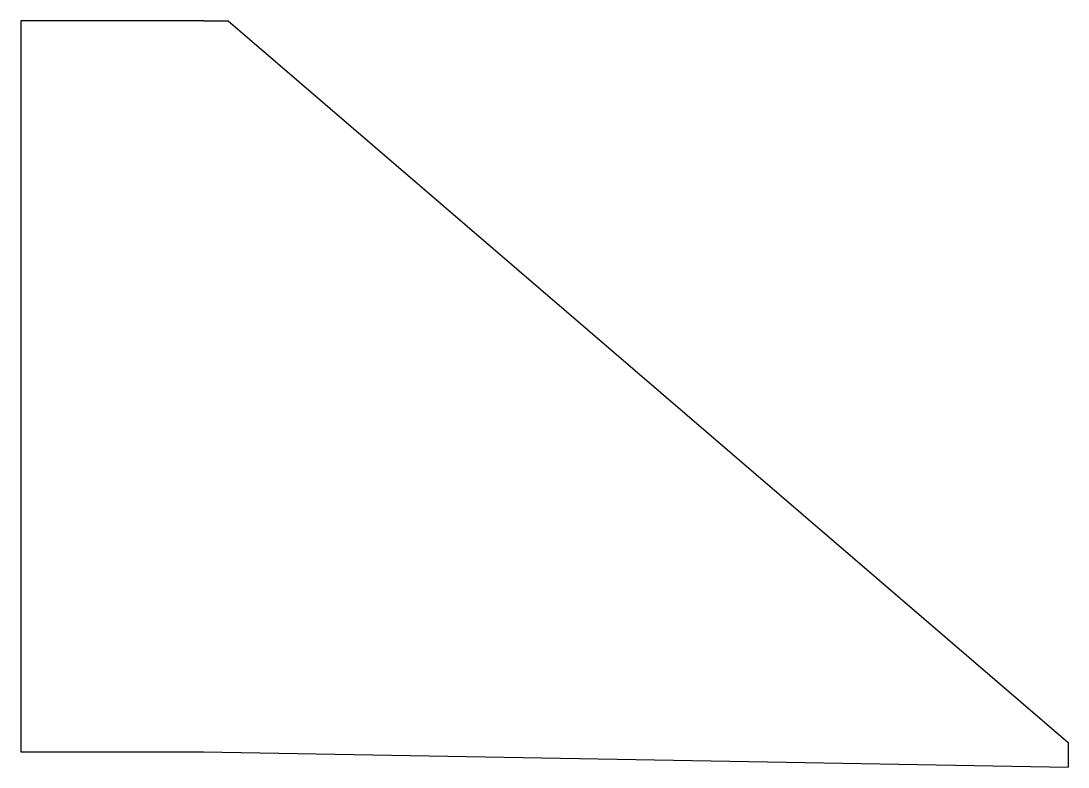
# Model space of a CAD drawing. Extents: x 0 to 5.73, y -0.08 to 4.
import ezdxf

# ---------------------------------------------------------------- set-up
doc = ezdxf.new("R2010")
doc.units = 0

msp = doc.modelspace()

# ---------------------------------------------------------------- linework, layer by layer
at = {"color": 18}
for points in [[(1, 4), (0, 4), (0, 0), (1, 0), (5.7313, -0.0826)], [(1, 4), (1.134, 4), (5.7313, 0.0514), (5.7313, -0.0826)]]:
    msp.add_lwpolyline(points, dxfattribs=at)

doc.saveas('drawing.dxf')
